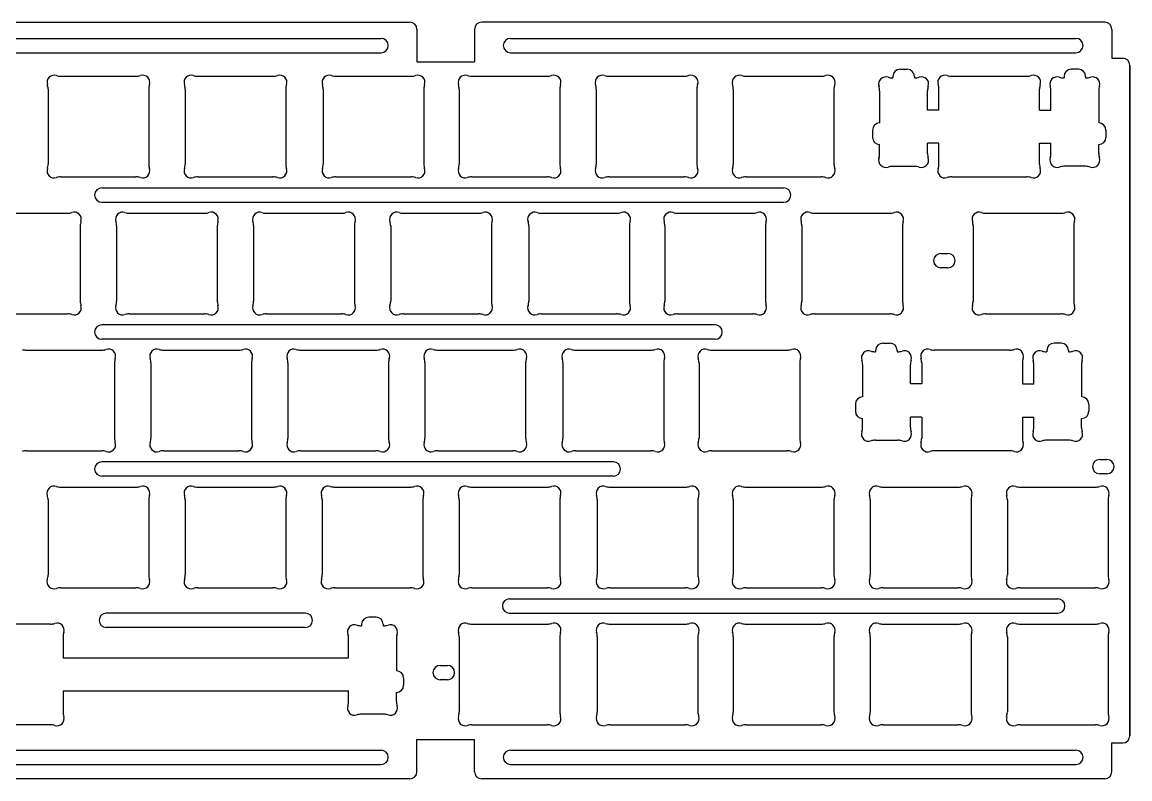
# Model space of a CAD drawing. Header units: millimetres. Extents: x 2777 to 3063, y 1145 to 1250.
# Drawn here: x 2909.4 to 3063.4, y 1144.6 to 1249.8 of the extents above; entities that cross this region are included whole.
import ezdxf

# ---------------------------------------------------------------- set-up
doc = ezdxf.new("R2010")
doc.units = ezdxf.units.MM
doc.layers.add('粗实线层', color=7, linetype='Continuous', lineweight=35)

msp = doc.modelspace()

# ---------------------------------------------------------------- linework, layer by layer
for p, q in [((2876.75, 1249.84), (2963.3, 1249.84)), ((2964.3, 1248.84), (2964.3, 1244.34)), ((2972.3, 1248.84), (2972.3, 1244.34)), ((3059.9, 1249.84), (2973.3, 1249.84)), ((3060.9, 1248.84), (3060.9, 1244.84)), ((2880.72, 1247.59), (2959.32, 1247.59)), ((2977.3, 1247.59), (3055.9, 1247.59)), ((2880.72, 1245.59), (2959.32, 1245.59)), ((2964.3, 1244.34), (2972.3, 1244.34)), ((2977.3, 1245.59), (3055.9, 1245.59)), ((3060.9, 1244.84), (3062.4, 1244.84)), ((3031.45, 1243.29), (3032.45, 1243.29)), ((3056.25, 1243.29), (3055.25, 1243.29)), ((2914.8, 1242.32), (2925.24, 1242.32)), ((2933.85, 1242.32), (2944.29, 1242.32)), ((2953.04, 1242.32), (2963.49, 1242.32)), ((2971.95, 1242.32), (2982.39, 1242.32)), ((2991, 1242.32), (3001.44, 1242.32)), ((3010.05, 1242.32), (3020.49, 1242.32)), ((3030.4, 1242.09), (3030.45, 1242.09)), ((3030.45, 1242.29), (3030.45, 1242.09)), ((3033.45, 1242.29), (3033.45, 1242.09)), ((3033.49, 1242.09), (3033.45, 1242.09)), ((3038.63, 1242.32), (3049.07, 1242.32)), ((3054.2, 1242.09), (3054.25, 1242.09)), ((3054.25, 1242.29), (3054.25, 1242.09)), ((3057.25, 1242.29), (3057.25, 1242.09)), ((3057.29, 1242.09), (3057.25, 1242.09)), ((2913.02, 1240.54), (2913.02, 1230.1)), ((2927.02, 1240.54), (2927.02, 1230.1)), ((2932.07, 1240.54), (2932.07, 1230.1)), ((2946.07, 1240.54), (2946.07, 1230.1)), ((2951.26, 1240.54), (2951.26, 1230.1)), ((2965.26, 1240.54), (2965.26, 1230.1)), ((2970.17, 1240.54), (2970.17, 1230.1)), ((2984.17, 1240.54), (2984.17, 1230.1)), ((2989.22, 1240.54), (2989.22, 1230.1)), ((3003.22, 1240.54), (3003.22, 1230.1)), ((3008.27, 1240.54), (3008.27, 1230.1)), ((3022.27, 1240.54), (3022.27, 1230.1)), ((3028.62, 1240.31), (3028.62, 1235.82)), ((3035.27, 1237.62), (3035.27, 1240.31)), ((3036.85, 1237.62), (3036.85, 1240.54)), ((3050.85, 1237.62), (3050.85, 1240.54)), ((3052.42, 1237.62), (3052.42, 1240.31)), ((3059.07, 1240.31), (3059.07, 1235.82)), ((3036.85, 1237.62), (3035.27, 1237.62)), ((3050.85, 1237.62), (3052.42, 1237.62)), ((3027.62, 1234.82), (3027.62, 1233.82)), ((3060.07, 1234.82), (3060.07, 1233.82)), ((3028.62, 1231.57), (3028.62, 1232.82)), ((3036.85, 1233.02), (3035.27, 1233.02)), ((3035.27, 1231.57), (3035.27, 1233.02)), ((3036.85, 1230.1), (3036.85, 1233.02)), ((3050.85, 1233.02), (3052.42, 1233.02)), ((3050.85, 1230.1), (3050.85, 1233.02)), ((3052.42, 1231.57), (3052.42, 1233.02)), ((3059.07, 1231.57), (3059.07, 1232.82)), ((3030.4, 1229.79), (3033.49, 1229.79)), ((3057.29, 1229.79), (3054.2, 1229.79)), ((2914.8, 1228.32), (2925.24, 1228.32)), ((2933.85, 1228.32), (2944.29, 1228.32)), ((2953.04, 1228.32), (2963.49, 1228.32)), ((2971.95, 1228.32), (2982.39, 1228.32)), ((2991, 1228.32), (3001.44, 1228.32)), ((3010.05, 1228.32), (3020.49, 1228.32)), ((3038.63, 1228.32), (3049.07, 1228.32)), ((2920.5, 1226.79), (3015.27, 1226.79)), ((2920.5, 1224.79), (3015.27, 1224.79)), ((2905.28, 1223.27), (2915.72, 1223.27)), ((2924.33, 1223.27), (2934.77, 1223.27)), ((2943.38, 1223.27), (2953.82, 1223.27)), ((2962.43, 1223.27), (2972.87, 1223.27)), ((2981.62, 1223.27), (2992.06, 1223.27)), ((3000.53, 1223.27), (3010.97, 1223.27)), ((3019.58, 1223.27), (3030.02, 1223.27)), ((3043.39, 1223.27), (3053.83, 1223.27)), ((2917.5, 1221.49), (2917.5, 1211.05)), ((2922.55, 1221.49), (2922.55, 1211.05)), ((2936.55, 1221.49), (2936.55, 1211.05)), ((2941.6, 1221.49), (2941.6, 1211.05)), ((2955.6, 1221.49), (2955.6, 1211.05)), ((2960.65, 1221.49), (2960.65, 1211.05)), ((2974.65, 1221.49), (2974.65, 1211.05)), ((2979.84, 1221.49), (2979.84, 1211.05)), ((2993.84, 1221.49), (2993.84, 1211.05)), ((2998.75, 1221.49), (2998.75, 1211.05)), ((3012.75, 1221.49), (3012.75, 1211.05)), ((3017.8, 1221.49), (3017.8, 1211.05)), ((3031.8, 1221.49), (3031.8, 1211.05)), ((3041.61, 1221.49), (3041.61, 1211.05)), ((3055.61, 1221.49), (3055.61, 1211.05)), ((3037.12, 1217.67), (3038.12, 1217.67)), ((3038.12, 1215.67), (3037.12, 1215.67)), ((2905.28, 1209.27), (2915.72, 1209.27)), ((2924.33, 1209.27), (2934.77, 1209.27)), ((2943.38, 1209.27), (2953.82, 1209.27)), ((2962.43, 1209.27), (2972.87, 1209.27)), ((2981.62, 1209.27), (2992.06, 1209.27)), ((3000.53, 1209.27), (3010.97, 1209.27)), ((3019.58, 1209.27), (3030.02, 1209.27)), ((3043.39, 1209.27), (3053.83, 1209.27)), ((3005.75, 1207.74), (2920.5, 1207.74)), ((3005.75, 1205.74), (2920.5, 1205.74)), ((2910.04, 1204.22), (2920.48, 1204.22)), ((2929.09, 1204.22), (2939.53, 1204.22)), ((2948.14, 1204.22), (2958.58, 1204.22)), ((2967.19, 1204.22), (2977.63, 1204.22)), ((2986.38, 1204.22), (2996.82, 1204.22)), ((3005.29, 1204.22), (3015.73, 1204.22)), ((3028.06, 1204.19), (3028.06, 1203.99)), ((3029.06, 1205.19), (3030.06, 1205.19)), ((3031.06, 1204.19), (3031.06, 1203.99)), ((3046.69, 1204.22), (3036.24, 1204.22)), ((3051.86, 1204.19), (3051.86, 1203.99)), ((3053.86, 1205.19), (3052.86, 1205.19)), ((3054.86, 1204.19), (3054.86, 1203.99)), ((3028.02, 1203.99), (3028.06, 1203.99)), ((3031.11, 1203.99), (3031.06, 1203.99)), ((3051.82, 1203.99), (3051.86, 1203.99)), ((3054.91, 1203.99), (3054.86, 1203.99)), ((2922.26, 1202.44), (2922.26, 1192)), ((2927.31, 1202.44), (2927.31, 1192)), ((2941.31, 1202.44), (2941.31, 1192)), ((2946.36, 1202.44), (2946.36, 1192)), ((2960.36, 1202.44), (2960.36, 1192)), ((2965.41, 1202.44), (2965.41, 1192)), ((2979.41, 1202.44), (2979.41, 1192)), ((2984.6, 1202.44), (2984.6, 1192)), ((2998.6, 1202.44), (2998.6, 1192)), ((3003.51, 1202.44), (3003.51, 1192)), ((3017.51, 1202.44), (3017.51, 1192)), ((3026.24, 1202.21), (3026.24, 1197.72)), ((3032.89, 1199.52), (3032.89, 1202.21)), ((3034.46, 1202.44), (3034.46, 1199.52)), ((3048.46, 1202.44), (3048.46, 1199.52)), ((3050.04, 1199.52), (3050.04, 1202.21)), ((3056.69, 1202.21), (3056.69, 1197.72)), ((3034.46, 1199.52), (3032.89, 1199.52)), ((3048.46, 1199.52), (3050.04, 1199.52)), ((3025.24, 1196.72), (3025.24, 1195.72)), ((3057.69, 1196.72), (3057.69, 1195.72)), ((3034.46, 1194.92), (3032.89, 1194.92)), ((3032.89, 1193.47), (3032.89, 1194.92)), ((3034.46, 1194.92), (3034.46, 1192)), ((3048.46, 1194.92), (3050.04, 1194.92)), ((3048.46, 1194.92), (3048.46, 1192)), ((3050.04, 1193.47), (3050.04, 1194.92)), ((3026.24, 1193.47), (3026.24, 1194.72)), ((3056.69, 1193.47), (3056.69, 1194.72)), ((3028.02, 1191.69), (3031.11, 1191.69)), ((3054.91, 1191.69), (3051.82, 1191.69)), ((2910.04, 1190.22), (2920.48, 1190.22)), ((2929.09, 1190.22), (2939.53, 1190.22)), ((2948.14, 1190.22), (2958.58, 1190.22)), ((2967.19, 1190.22), (2977.63, 1190.22)), ((2986.38, 1190.22), (2996.82, 1190.22)), ((3005.29, 1190.22), (3015.73, 1190.22)), ((3046.69, 1190.22), (3036.24, 1190.22)), ((3059.21, 1189.02), (3060.21, 1189.02)), ((2991.6, 1188.69), (2920.5, 1188.69)), ((2991.6, 1186.69), (2920.5, 1186.69)), ((3060.21, 1187.02), (3059.21, 1187.02)), ((2914.8, 1185.17), (2925.24, 1185.17)), ((2933.85, 1185.17), (2944.29, 1185.17)), ((2952.9, 1185.17), (2963.34, 1185.17)), ((2971.95, 1185.17), (2982.39, 1185.17)), ((2991.14, 1185.17), (3001.59, 1185.17)), ((3010.05, 1185.17), (3020.49, 1185.17)), ((3029.1, 1185.17), (3039.54, 1185.17)), ((3048.15, 1185.17), (3058.59, 1185.17)), ((2913.02, 1183.39), (2913.02, 1172.95)), ((2927.02, 1183.39), (2927.02, 1172.95)), ((2932.07, 1183.39), (2932.07, 1172.95)), ((2946.07, 1183.39), (2946.07, 1172.95)), ((2951.12, 1183.39), (2951.12, 1172.95)), ((2965.12, 1183.39), (2965.12, 1172.95)), ((2970.17, 1183.39), (2970.17, 1172.95)), ((2984.17, 1183.39), (2984.17, 1172.95)), ((2989.36, 1183.39), (2989.36, 1172.95)), ((3003.36, 1183.39), (3003.36, 1172.95)), ((3008.27, 1183.39), (3008.27, 1172.95)), ((3022.27, 1183.39), (3022.27, 1172.95)), ((3027.32, 1183.39), (3027.32, 1172.95)), ((3041.32, 1183.39), (3041.32, 1172.95)), ((3046.37, 1183.39), (3046.37, 1172.95)), ((3060.37, 1183.39), (3060.37, 1172.95)), ((2914.8, 1171.17), (2925.24, 1171.17)), ((2933.85, 1171.17), (2944.29, 1171.17)), ((2952.9, 1171.17), (2963.34, 1171.17)), ((2971.95, 1171.17), (2982.39, 1171.17)), ((2991.14, 1171.17), (3001.59, 1171.17)), ((3010.05, 1171.17), (3020.49, 1171.17)), ((3029.1, 1171.17), (3039.54, 1171.17)), ((3048.15, 1171.17), (3058.59, 1171.17)), ((2977.17, 1169.64), (3053.37, 1169.64)), ((2948.78, 1167.64), (2921.12, 1167.64)), ((2977.17, 1167.64), (3053.37, 1167.64)), ((2913.34, 1166.12), (2902.89, 1166.12)), ((2948.78, 1165.64), (2921.12, 1165.64)), ((2956.57, 1165.89), (2956.61, 1165.89)), ((2956.61, 1166.09), (2956.61, 1165.89)), ((2958.61, 1167.09), (2957.61, 1167.09)), ((2959.61, 1166.09), (2959.61, 1165.89)), ((2959.66, 1165.89), (2959.61, 1165.89)), ((2971.95, 1166.12), (2982.39, 1166.12)), ((2991.14, 1166.12), (3001.59, 1166.12)), ((3010.05, 1166.12), (3020.49, 1166.12)), ((3029.1, 1166.12), (3039.54, 1166.12)), ((3048.15, 1166.12), (3058.59, 1166.12)), ((2915.11, 1164.34), (2915.11, 1161.42)), ((2954.79, 1161.42), (2954.79, 1164.11)), ((2961.44, 1164.11), (2961.44, 1159.62)), ((2970.17, 1164.34), (2970.17, 1153.9)), ((2984.17, 1164.34), (2984.17, 1153.9)), ((2989.36, 1164.34), (2989.36, 1153.9)), ((3003.36, 1164.34), (3003.36, 1153.9)), ((3008.27, 1164.34), (3008.27, 1153.9)), ((3022.27, 1164.34), (3022.27, 1153.9)), ((3027.32, 1164.34), (3027.32, 1153.9)), ((3041.32, 1164.34), (3041.32, 1153.9)), ((3046.37, 1164.34), (3046.37, 1153.9)), ((3060.37, 1164.34), (3060.37, 1153.9)), ((2915.11, 1161.42), (2954.79, 1161.42)), ((2967.53, 1160.37), (2968.53, 1160.37)), ((2962.44, 1158.62), (2962.44, 1157.62)), ((2968.53, 1158.37), (2967.53, 1158.37)), ((2915.11, 1156.82), (2954.79, 1156.82)), ((2915.11, 1156.82), (2915.11, 1153.9)), ((2954.79, 1155.37), (2954.79, 1156.82)), ((2961.44, 1155.37), (2961.44, 1156.62)), ((2959.66, 1153.59), (2956.57, 1153.59)), ((2913.34, 1152.12), (2902.89, 1152.12)), ((2971.95, 1152.12), (2982.39, 1152.12)), ((2991.14, 1152.12), (3001.59, 1152.12)), ((3010.05, 1152.12), (3020.49, 1152.12)), ((3029.1, 1152.12), (3039.54, 1152.12)), ((3048.15, 1152.12), (3058.59, 1152.12)), ((2964.3, 1145.59), (2964.3, 1150.09)), ((2964.3, 1150.09), (2972.3, 1150.09)), ((2972.3, 1145.59), (2972.3, 1150.09)), ((3060.9, 1145.59), (3060.9, 1149.59)), ((3060.9, 1149.59), (3062.4, 1149.59)), ((2880.72, 1148.59), (2959.32, 1148.59)), ((2977.3, 1148.59), (3055.9, 1148.59)), ((2880.72, 1146.59), (2959.32, 1146.59)), ((2977.3, 1146.59), (3055.9, 1146.59)), ((2963.3, 1144.59), (2876.75, 1144.59)), ((3059.9, 1144.59), (2973.3, 1144.59))]:
    msp.add_line(p, q)
for centre, radius, start, end in [((2963.3, 1248.84), 1, 0, 90), ((2973.3, 1248.84), 1, 90, 180), ((3059.9, 1248.84), 1, 0, 90), ((2959.32, 1246.59), 1, 270, 90), ((2977.3, 1246.59), 1, 90, 270), ((3055.9, 1246.59), 1, 270, 90), ((3062.4, 1243.84), 1, 0, 90), ((3031.45, 1242.29), 1, 90, 180), ((3032.45, 1242.29), 1, 360, 90), ((3055.25, 1242.29), 1, 90, 180), ((3056.25, 1242.29), 1, 0, 90), ((2913.88, 1241.47), 1, 72.0237, 197.9763), ((2911.02, 1240.54), 2, 0, 17.9763), ((2914.8, 1244.32), 2, 252.0237, 270), ((2925.24, 1244.32), 2, 270, 287.9763), ((2926.17, 1241.47), 1, 342.0237, 107.9763), ((2929.02, 1240.54), 2, 162.0237, 180), ((2932.93, 1241.47), 1, 72.0237, 197.9763), ((2930.07, 1240.54), 2, 0, 17.9763), ((2933.85, 1244.32), 2, 252.0237, 270), ((2944.29, 1244.32), 2, 270, 287.9763), ((2945.22, 1241.47), 1, 342.0237, 107.9763), ((2948.07, 1240.54), 2, 162.0237, 180), ((2952.12, 1241.47), 1, 72.0237, 197.9763), ((2949.26, 1240.54), 2, 0, 17.9763), ((2953.04, 1244.32), 2, 252.0237, 270), ((2963.49, 1244.32), 2, 270, 287.9763), ((2964.41, 1241.47), 1, 342.0237, 107.9763), ((2967.26, 1240.54), 2, 162.0237, 180), ((2971.03, 1241.47), 1, 72.0237, 197.9763), ((2968.17, 1240.54), 2, 0, 17.9763), ((2971.95, 1244.32), 2, 252.0237, 270), ((2982.39, 1244.32), 2, 270, 287.9763), ((2983.32, 1241.47), 1, 342.0237, 107.9763), ((2986.17, 1240.54), 2, 162.0237, 180), ((2990.08, 1241.47), 1, 72.0237, 197.9763), ((2987.22, 1240.54), 2, 0, 17.9763), ((2991, 1244.32), 2, 252.0237, 270), ((3001.44, 1244.32), 2, 270, 287.9763), ((3002.37, 1241.47), 1, 342.0237, 107.9763), ((3005.22, 1240.54), 2, 162.0237, 180), ((3009.13, 1241.47), 1, 72.0237, 197.9763), ((3006.27, 1240.54), 2, 0, 17.9763), ((3010.05, 1244.32), 2, 252.0237, 270), ((3020.49, 1244.32), 2, 270, 287.9763), ((3021.42, 1241.47), 1, 342.0237, 107.9763), ((3024.27, 1240.54), 2, 162.0237, 180), ((3029.48, 1241.24), 1, 72.0237, 197.9763), ((3030.4, 1244.09), 2, 252.0237, 270), ((3033.49, 1244.09), 2, 270, 287.9763), ((3034.42, 1241.24), 1, 342.0237, 107.9763), ((3037.7, 1241.47), 1, 72.0237, 197.9763), ((3034.85, 1240.54), 2, 0, 17.9763), ((3038.63, 1244.32), 2, 252.0237, 270), ((3049.07, 1244.32), 2, 270, 287.9763), ((3049.99, 1241.47), 1, 342.0237, 107.9763), ((3052.85, 1240.54), 2, 162.0237, 180), ((3053.28, 1241.24), 1, 72.0237, 197.9763), ((3054.2, 1244.09), 2, 252.0237, 270), ((3057.29, 1244.09), 2, 270, 287.9763), ((3058.22, 1241.24), 1, 342.0237, 107.9763), ((3026.62, 1240.31), 2, 0, 17.9763), ((3037.27, 1240.31), 2, 162.0237, 180), ((3050.42, 1240.31), 2, 0, 17.9763), ((3061.07, 1240.31), 2, 162.0237, 180), ((3028.62, 1234.82), 1, 90, 180), ((3059.07, 1234.82), 1, 0, 90), ((3028.62, 1233.82), 1, 180, 270), ((3059.07, 1233.82), 1, 270, 0), ((3029.48, 1230.64), 1, 162.0237, 287.9763), ((3026.62, 1231.57), 2, 342.0237, 0), ((3034.42, 1230.64), 1, 252.0237, 17.9763), ((3037.27, 1231.57), 2, 180, 197.9763), ((3053.28, 1230.64), 1, 162.0237, 287.9763), ((3050.42, 1231.57), 2, 342.0237, 0), ((3058.22, 1230.64), 1, 252.0237, 17.9763), ((3061.07, 1231.57), 2, 180, 197.9763), ((2913.88, 1229.17), 1, 162.0237, 287.9763), ((2911.02, 1230.1), 2, 342.0237, 0), ((2926.17, 1229.17), 1, 252.0237, 17.9763), ((2929.02, 1230.1), 2, 180, 197.9763), ((2932.93, 1229.17), 1, 162.0237, 287.9763), ((2930.07, 1230.1), 2, 342.0237, 0), ((2945.22, 1229.17), 1, 252.0237, 17.9763), ((2948.07, 1230.1), 2, 180, 197.9763), ((2952.12, 1229.17), 1, 162.0237, 287.9763), ((2949.26, 1230.1), 2, 342.0237, 0), ((2964.41, 1229.17), 1, 252.0237, 17.9763), ((2967.26, 1230.1), 2, 180, 197.9763), ((2971.03, 1229.17), 1, 162.0237, 287.9763), ((2968.17, 1230.1), 2, 342.0237, 0), ((2983.32, 1229.17), 1, 252.0237, 17.9763), ((2986.17, 1230.1), 2, 180, 197.9763), ((2990.08, 1229.17), 1, 162.0237, 287.9763), ((2987.22, 1230.1), 2, 342.0237, 0), ((3002.37, 1229.17), 1, 252.0237, 17.9763), ((3005.22, 1230.1), 2, 180, 197.9763), ((3009.13, 1229.17), 1, 162.0237, 287.9763), ((3006.27, 1230.1), 2, 342.0237, 0), ((3021.42, 1229.17), 1, 252.0237, 17.9763), ((3024.27, 1230.1), 2, 180, 197.9763), ((3030.4, 1227.79), 2, 90, 107.9763), ((3033.49, 1227.79), 2, 72.0237, 90), ((3037.7, 1229.17), 1, 162.0237, 287.9763), ((3034.85, 1230.1), 2, 342.0237, 0), ((3049.99, 1229.17), 1, 252.0237, 17.9763), ((3052.85, 1230.1), 2, 180, 197.9763), ((3054.2, 1227.79), 2, 90, 107.9763), ((3057.29, 1227.79), 2, 72.0237, 90), ((2914.8, 1226.32), 2, 90, 107.9763), ((2925.24, 1226.32), 2, 72.0237, 90), ((2933.85, 1226.32), 2, 90, 107.9763), ((2944.29, 1226.32), 2, 72.0237, 90), ((2953.04, 1226.32), 2, 90, 107.9763), ((2963.49, 1226.32), 2, 72.0237, 90), ((2971.95, 1226.32), 2, 90, 107.9763), ((2982.39, 1226.32), 2, 72.0237, 90), ((2991, 1226.32), 2, 90, 107.9763), ((3001.44, 1226.32), 2, 72.0237, 90), ((3010.05, 1226.32), 2, 90, 107.9763), ((3020.49, 1226.32), 2, 72.0237, 90), ((3038.63, 1226.32), 2, 90, 107.9763), ((3049.07, 1226.32), 2, 72.0237, 90), ((2920.5, 1225.79), 1, 90, 270), ((3015.27, 1225.79), 1, 270, 90), ((2915.72, 1225.27), 2, 270, 287.9763), ((2916.64, 1222.42), 1, 342.0237, 107.9763), ((2923.4, 1222.42), 1, 72.0237, 197.9763), ((2924.33, 1225.27), 2, 252.0237, 270), ((2934.77, 1225.27), 2, 270, 287.9763), ((2935.69, 1222.42), 1, 342.0237, 107.9763), ((2942.45, 1222.42), 1, 72.0237, 197.9763), ((2943.38, 1225.27), 2, 252.0237, 270), ((2953.82, 1225.27), 2, 270, 287.9763), ((2954.74, 1222.42), 1, 342.0237, 107.9763), ((2961.5, 1222.42), 1, 72.0237, 197.9763), ((2962.43, 1225.27), 2, 252.0237, 270), ((2972.87, 1225.27), 2, 270, 287.9763), ((2973.79, 1222.42), 1, 342.0237, 107.9763), ((2980.69, 1222.42), 1, 72.0237, 197.9763), ((2981.62, 1225.27), 2, 252.0237, 270), ((2992.06, 1225.27), 2, 270, 287.9763), ((2992.99, 1222.42), 1, 342.0237, 107.9763), ((2999.6, 1222.42), 1, 72.0237, 197.9763), ((3000.53, 1225.27), 2, 252.0237, 270), ((3010.97, 1225.27), 2, 270, 287.9763), ((3011.89, 1222.42), 1, 342.0237, 107.9763), ((3018.65, 1222.42), 1, 72.0237, 197.9763), ((3019.58, 1225.27), 2, 252.0237, 270), ((3030.02, 1225.27), 2, 270, 287.9763), ((3030.94, 1222.42), 1, 342.0237, 107.9763), ((3042.46, 1222.42), 1, 72.0237, 197.9763), ((3043.39, 1225.27), 2, 252.0237, 270), ((3053.83, 1225.27), 2, 270, 287.9763), ((3054.76, 1222.42), 1, 342.0237, 107.9763), ((2919.5, 1221.49), 2, 162.0237, 180), ((2920.55, 1221.49), 2, 0, 17.9763), ((2938.55, 1221.49), 2, 162.0237, 180), ((2939.6, 1221.49), 2, 0, 17.9763), ((2957.6, 1221.49), 2, 162.0237, 180), ((2958.65, 1221.49), 2, 0, 17.9763), ((2976.65, 1221.49), 2, 162.0237, 180), ((2977.84, 1221.49), 2, 0, 17.9763), ((2995.84, 1221.49), 2, 162.0237, 180), ((2996.75, 1221.49), 2, 0, 17.9763), ((3014.75, 1221.49), 2, 162.0237, 180), ((3015.8, 1221.49), 2, 0, 17.9763), ((3033.8, 1221.49), 2, 162.0237, 180), ((3039.61, 1221.49), 2, 0, 17.9763), ((3057.61, 1221.49), 2, 162.0237, 180), ((3037.12, 1216.67), 1, 90, 270), ((3038.12, 1216.67), 1, 270, 90), ((2916.64, 1210.12), 1, 252.0237, 17.9763), ((2919.5, 1211.05), 2, 180, 197.9763), ((2923.4, 1210.12), 1, 162.0237, 287.9763), ((2920.55, 1211.05), 2, 342.0237, 0), ((2935.69, 1210.12), 1, 252.0237, 17.9763), ((2938.55, 1211.05), 2, 180, 197.9763), ((2942.45, 1210.12), 1, 162.0237, 287.9763), ((2939.6, 1211.05), 2, 342.0237, 0), ((2954.74, 1210.12), 1, 252.0237, 17.9763), ((2957.6, 1211.05), 2, 180, 197.9763), ((2961.5, 1210.12), 1, 162.0237, 287.9763), ((2958.65, 1211.05), 2, 342.0237, 0), ((2973.79, 1210.12), 1, 252.0237, 17.9763), ((2976.65, 1211.05), 2, 180, 197.9763), ((2980.69, 1210.12), 1, 162.0237, 287.9763), ((2977.84, 1211.05), 2, 342.0237, 0), ((2992.99, 1210.12), 1, 252.0237, 17.9763), ((2995.84, 1211.05), 2, 180, 197.9763), ((2999.6, 1210.12), 1, 162.0237, 287.9763), ((2996.75, 1211.05), 2, 342.0237, 0), ((3011.89, 1210.12), 1, 252.0237, 17.9763), ((3014.75, 1211.05), 2, 180, 197.9763), ((3018.65, 1210.12), 1, 162.0237, 287.9763), ((3015.8, 1211.05), 2, 342.0237, 0), ((3030.94, 1210.12), 1, 252.0237, 17.9763), ((3033.8, 1211.05), 2, 180, 197.9763), ((3042.46, 1210.12), 1, 162.0237, 287.9763), ((3039.61, 1211.05), 2, 342.0237, 0), ((3054.76, 1210.12), 1, 252.0237, 17.9763), ((3057.61, 1211.05), 2, 180, 197.9763), ((2915.72, 1207.27), 2, 72.0237, 90), ((2924.33, 1207.27), 2, 90, 107.9763), ((2934.77, 1207.27), 2, 72.0237, 90), ((2943.38, 1207.27), 2, 90, 107.9763), ((2953.82, 1207.27), 2, 72.0237, 90), ((2962.43, 1207.27), 2, 90, 107.9763), ((2972.87, 1207.27), 2, 72.0237, 90), ((2981.62, 1207.27), 2, 90, 107.9763), ((2992.06, 1207.27), 2, 72.0237, 90), ((3000.53, 1207.27), 2, 90, 107.9763), ((3010.97, 1207.27), 2, 72.0237, 90), ((3019.58, 1207.27), 2, 90, 107.9763), ((3030.02, 1207.27), 2, 72.0237, 90), ((3043.39, 1207.27), 2, 90, 107.9763), ((3053.83, 1207.27), 2, 72.0237, 90), ((2920.5, 1206.74), 1, 90, 270), ((3005.75, 1206.74), 1, 270, 90), ((2910.04, 1206.22), 2, 252.0237, 270), ((2920.48, 1206.22), 2, 270, 287.9763), ((2921.41, 1203.37), 1, 342.0237, 107.9763), ((2928.16, 1203.37), 1, 72.0237, 197.9763), ((2929.09, 1206.22), 2, 252.0237, 270), ((2939.53, 1206.22), 2, 270, 287.9763), ((2940.45, 1203.37), 1, 342.0237, 107.9763), ((2947.21, 1203.37), 1, 72.0237, 197.9763), ((2948.14, 1206.22), 2, 252.0237, 270), ((2958.58, 1206.22), 2, 270, 287.9763), ((2959.51, 1203.37), 1, 342.0237, 107.9763), ((2966.26, 1203.37), 1, 72.0237, 197.9763), ((2967.19, 1206.22), 2, 252.0237, 270), ((2977.63, 1206.22), 2, 270, 287.9763), ((2978.56, 1203.37), 1, 342.0237, 107.9763), ((2985.46, 1203.37), 1, 72.0237, 197.9763), ((2986.38, 1206.22), 2, 252.0237, 270), ((2996.82, 1206.22), 2, 270, 287.9763), ((2997.75, 1203.37), 1, 342.0237, 107.9763), ((3004.36, 1203.37), 1, 72.0237, 197.9763), ((3005.29, 1206.22), 2, 252.0237, 270), ((3015.73, 1206.22), 2, 270, 287.9763), ((3016.66, 1203.37), 1, 342.0237, 107.9763), ((3027.09, 1203.14), 1, 72.0237, 197.9763), ((3029.06, 1204.19), 1, 90, 180), ((3030.06, 1204.19), 1, 360, 90), ((3032.04, 1203.14), 1, 342.0237, 107.9763), ((3035.32, 1203.37), 1, 72.0237, 197.9763), ((3036.24, 1206.22), 2, 252.0237, 270), ((3046.69, 1206.22), 2, 270, 287.9763), ((3047.61, 1203.37), 1, 342.0237, 107.9763), ((3050.89, 1203.14), 1, 72.0237, 197.9763), ((3052.86, 1204.19), 1, 90, 180), ((3053.86, 1204.19), 1, 0, 90), ((3055.84, 1203.14), 1, 342.0237, 107.9763), ((2924.26, 1202.44), 2, 162.0237, 180), ((2925.31, 1202.44), 2, 0, 17.9763), ((2943.31, 1202.44), 2, 162.0237, 180), ((2944.36, 1202.44), 2, 0, 17.9763), ((2962.36, 1202.44), 2, 162.0237, 180), ((2963.41, 1202.44), 2, 0, 17.9763), ((2981.41, 1202.44), 2, 162.0237, 180), ((2982.6, 1202.44), 2, 0, 17.9763), ((3000.6, 1202.44), 2, 162.0237, 180), ((3001.51, 1202.44), 2, 0, 17.9763), ((3019.51, 1202.44), 2, 162.0237, 180), ((3024.24, 1202.21), 2, 0, 17.9763), ((3028.02, 1205.99), 2, 252.0237, 270), ((3031.11, 1205.99), 2, 270, 287.9763), ((3034.89, 1202.21), 2, 162.0237, 180), ((3032.46, 1202.44), 2, 0, 17.9763), ((3050.46, 1202.44), 2, 162.0237, 180), ((3048.04, 1202.21), 2, 0, 17.9763), ((3051.82, 1205.99), 2, 252.0237, 270), ((3054.91, 1205.99), 2, 270, 287.9763), ((3058.69, 1202.21), 2, 162.0237, 180), ((3026.24, 1196.72), 1, 90, 180), ((3056.69, 1196.72), 1, 0, 90), ((3026.24, 1195.72), 1, 180, 270), ((3056.69, 1195.72), 1, 270, 0), ((3024.24, 1193.47), 2, 342.0237, 0), ((3034.89, 1193.47), 2, 180, 197.9763), ((3048.04, 1193.47), 2, 342.0237, 0), ((3058.69, 1193.47), 2, 180, 197.9763), ((2924.26, 1192), 2, 180, 197.9763), ((2925.31, 1192), 2, 342.0237, 0), ((2943.31, 1192), 2, 180, 197.9763), ((2944.36, 1192), 2, 342.0237, 0), ((2962.36, 1192), 2, 180, 197.9763), ((2963.41, 1192), 2, 342.0237, 0), ((2981.41, 1192), 2, 180, 197.9763), ((2982.6, 1192), 2, 342.0237, 0), ((3000.6, 1192), 2, 180, 197.9763), ((3001.51, 1192), 2, 342.0237, 0), ((3019.51, 1192), 2, 180, 197.9763), ((3027.09, 1192.54), 1, 162.0237, 287.9763), ((3032.04, 1192.54), 1, 252.0237, 17.9763), ((3032.46, 1192), 2, 342.0237, 0), ((3050.46, 1192), 2, 180, 197.9763), ((3050.89, 1192.54), 1, 162.0237, 287.9763), ((3055.84, 1192.54), 1, 252.0237, 17.9763), ((2921.41, 1191.07), 1, 252.0237, 17.9763), ((2928.16, 1191.07), 1, 162.0237, 287.9763), ((2940.45, 1191.07), 1, 252.0237, 17.9763), ((2947.21, 1191.07), 1, 162.0237, 287.9763), ((2959.51, 1191.07), 1, 252.0237, 17.9763), ((2966.26, 1191.07), 1, 162.0237, 287.9763), ((2978.56, 1191.07), 1, 252.0237, 17.9763), ((2985.46, 1191.07), 1, 162.0237, 287.9763), ((2997.75, 1191.07), 1, 252.0237, 17.9763), ((3004.36, 1191.07), 1, 162.0237, 287.9763), ((3016.66, 1191.07), 1, 252.0237, 17.9763), ((3028.02, 1189.69), 2, 90, 107.9763), ((3031.11, 1189.69), 2, 72.0237, 90), ((3035.32, 1191.07), 1, 162.0237, 287.9763), ((3047.61, 1191.07), 1, 252.0237, 17.9763), ((3051.82, 1189.69), 2, 90, 107.9763), ((3054.91, 1189.69), 2, 72.0237, 90), ((2910.04, 1188.22), 2, 90, 107.9763), ((2920.48, 1188.22), 2, 72.0237, 90), ((2929.09, 1188.22), 2, 90, 107.9763), ((2939.53, 1188.22), 2, 72.0237, 90), ((2948.14, 1188.22), 2, 90, 107.9763), ((2958.58, 1188.22), 2, 72.0237, 90), ((2967.19, 1188.22), 2, 90, 107.9763), ((2977.63, 1188.22), 2, 72.0237, 90), ((2986.38, 1188.22), 2, 90, 107.9763), ((2996.82, 1188.22), 2, 72.0237, 90), ((3005.29, 1188.22), 2, 90, 107.9763), ((3015.73, 1188.22), 2, 72.0237, 90), ((3036.24, 1188.22), 2, 90, 107.9763), ((3046.69, 1188.22), 2, 72.0237, 90), ((3059.21, 1188.02), 1, 90, 270), ((3060.21, 1188.02), 1, 270, 90), ((2920.5, 1187.69), 1, 90, 270), ((2991.6, 1187.69), 1, 270, 90), ((2913.87, 1184.32), 1, 72.0237, 197.9763), ((2914.8, 1187.17), 2, 252.0237, 270), ((2925.24, 1187.17), 2, 270, 287.9763), ((2926.17, 1184.32), 1, 342.0237, 107.9763), ((2932.92, 1184.32), 1, 72.0237, 197.9763), ((2933.85, 1187.17), 2, 252.0237, 270), ((2944.29, 1187.17), 2, 270, 287.9763), ((2945.22, 1184.32), 1, 342.0237, 107.9763), ((2951.98, 1184.32), 1, 72.0237, 197.9763), ((2952.9, 1187.17), 2, 252.0237, 270), ((2963.34, 1187.17), 2, 270, 287.9763), ((2964.27, 1184.32), 1, 342.0237, 107.9763), ((2971.03, 1184.32), 1, 72.0237, 197.9763), ((2971.95, 1187.17), 2, 252.0237, 270), ((2982.39, 1187.17), 2, 270, 287.9763), ((2983.32, 1184.32), 1, 342.0237, 107.9763), ((2990.22, 1184.32), 1, 72.0237, 197.9763), ((2991.14, 1187.17), 2, 252.0237, 270), ((3001.59, 1187.17), 2, 270, 287.9763), ((3002.51, 1184.32), 1, 342.0237, 107.9763), ((3009.13, 1184.32), 1, 72.0237, 197.9763), ((3010.05, 1187.17), 2, 252.0237, 270), ((3020.49, 1187.17), 2, 270, 287.9763), ((3021.42, 1184.32), 1, 342.0237, 107.9763), ((3028.18, 1184.32), 1, 72.0237, 197.9763), ((3029.1, 1187.17), 2, 252.0237, 270), ((3039.54, 1187.17), 2, 270, 287.9763), ((3040.47, 1184.32), 1, 342.0237, 107.9763), ((3047.23, 1184.32), 1, 72.0237, 197.9763), ((3048.15, 1187.17), 2, 252.0237, 270), ((3058.59, 1187.17), 2, 270, 287.9763), ((3059.52, 1184.32), 1, 342.0237, 107.9763), ((2911.02, 1183.39), 2, 0, 17.9763), ((2929.02, 1183.39), 2, 162.0237, 180), ((2930.07, 1183.39), 2, 0, 17.9763), ((2948.07, 1183.39), 2, 162.0237, 180), ((2949.12, 1183.39), 2, 0, 17.9763), ((2967.12, 1183.39), 2, 162.0237, 180), ((2968.17, 1183.39), 2, 0, 17.9763), ((2986.17, 1183.39), 2, 162.0237, 180), ((2987.36, 1183.39), 2, 0, 17.9763), ((3005.36, 1183.39), 2, 162.0237, 180), ((3006.27, 1183.39), 2, 0, 17.9763), ((3024.27, 1183.39), 2, 162.0237, 180), ((3025.32, 1183.39), 2, 0, 17.9763), ((3043.32, 1183.39), 2, 162.0237, 180), ((3044.37, 1183.39), 2, 0, 17.9763), ((3062.37, 1183.39), 2, 162.0237, 180), ((2913.87, 1172.02), 1, 162.0237, 287.9763), ((2911.02, 1172.95), 2, 342.0237, 0), ((2926.17, 1172.02), 1, 252.0237, 17.9763), ((2929.02, 1172.95), 2, 180, 197.9763), ((2932.92, 1172.02), 1, 162.0237, 287.9763), ((2930.07, 1172.95), 2, 342.0237, 0), ((2945.22, 1172.02), 1, 252.0237, 17.9763), ((2948.07, 1172.95), 2, 180, 197.9763), ((2951.98, 1172.02), 1, 162.0237, 287.9763), ((2949.12, 1172.95), 2, 342.0237, 0), ((2964.27, 1172.02), 1, 252.0237, 17.9763), ((2967.12, 1172.95), 2, 180, 197.9763), ((2971.03, 1172.02), 1, 162.0237, 287.9763), ((2968.17, 1172.95), 2, 342.0237, 0), ((2983.32, 1172.02), 1, 252.0237, 17.9763), ((2986.17, 1172.95), 2, 180, 197.9763), ((2990.22, 1172.02), 1, 162.0237, 287.9763), ((2987.36, 1172.95), 2, 342.0237, 0), ((3002.51, 1172.02), 1, 252.0237, 17.9763), ((3005.36, 1172.95), 2, 180, 197.9763), ((3009.13, 1172.02), 1, 162.0237, 287.9763), ((3006.27, 1172.95), 2, 342.0237, 0), ((3021.42, 1172.02), 1, 252.0237, 17.9763), ((3024.27, 1172.95), 2, 180, 197.9763), ((3028.18, 1172.02), 1, 162.0237, 287.9763), ((3025.32, 1172.95), 2, 342.0237, 0), ((3040.47, 1172.02), 1, 252.0237, 17.9763), ((3043.32, 1172.95), 2, 180, 197.9763), ((3047.23, 1172.02), 1, 162.0237, 287.9763), ((3044.37, 1172.95), 2, 342.0237, 0), ((3059.52, 1172.02), 1, 252.0237, 17.9763), ((3062.37, 1172.95), 2, 180, 197.9763), ((2914.8, 1169.17), 2, 90, 107.9763), ((2925.24, 1169.17), 2, 72.0237, 90), ((2933.85, 1169.17), 2, 90, 107.9763), ((2944.29, 1169.17), 2, 72.0237, 90), ((2952.9, 1169.17), 2, 90, 107.9763), ((2963.34, 1169.17), 2, 72.0237, 90), ((2971.95, 1169.17), 2, 90, 107.9763), ((2982.39, 1169.17), 2, 72.0237, 90), ((2991.14, 1169.17), 2, 90, 107.9763), ((3001.59, 1169.17), 2, 72.0237, 90), ((3010.05, 1169.17), 2, 90, 107.9763), ((3020.49, 1169.17), 2, 72.0237, 90), ((3029.1, 1169.17), 2, 90, 107.9763), ((3039.54, 1169.17), 2, 72.0237, 90), ((3048.15, 1169.17), 2, 90, 107.9763), ((3058.59, 1169.17), 2, 72.0237, 90), ((2977.17, 1168.64), 1, 90, 270), ((3053.37, 1168.64), 1, 270, 90), ((2921.12, 1166.64), 1, 90, 270), ((2948.78, 1166.64), 1, 270, 90), ((2913.34, 1168.12), 2, 270, 287.9763), ((2914.26, 1165.27), 1, 342.0237, 107.9763), ((2955.64, 1165.03), 1, 72.0237, 197.9763), ((2956.57, 1167.89), 2, 252.0237, 270), ((2957.61, 1166.09), 1, 90, 180), ((2958.61, 1166.09), 1, 0, 90), ((2959.66, 1167.89), 2, 270, 287.9763), ((2960.59, 1165.03), 1, 342.0237, 107.9763), ((2971.03, 1165.27), 1, 72.0237, 197.9763), ((2971.95, 1168.12), 2, 252.0237, 270), ((2982.39, 1168.12), 2, 270, 287.9763), ((2983.32, 1165.27), 1, 342.0237, 107.9763), ((2990.22, 1165.27), 1, 72.0237, 197.9763), ((2991.14, 1168.12), 2, 252.0237, 270), ((3001.59, 1168.12), 2, 270, 287.9763), ((3002.51, 1165.27), 1, 342.0237, 107.9763), ((3009.13, 1165.27), 1, 72.0237, 197.9763), ((3010.05, 1168.12), 2, 252.0237, 270), ((3020.49, 1168.12), 2, 270, 287.9763), ((3021.42, 1165.27), 1, 342.0237, 107.9763), ((3028.18, 1165.27), 1, 72.0237, 197.9763), ((3029.1, 1168.12), 2, 252.0237, 270), ((3039.54, 1168.12), 2, 270, 287.9763), ((3040.47, 1165.27), 1, 342.0237, 107.9763), ((3047.23, 1165.27), 1, 72.0237, 197.9763), ((3048.15, 1168.12), 2, 252.0237, 270), ((3058.59, 1168.12), 2, 270, 287.9763), ((3059.52, 1165.27), 1, 342.0237, 107.9763), ((2917.11, 1164.34), 2, 162.0237, 180), ((2952.79, 1164.11), 2, 0, 17.9763), ((2963.44, 1164.11), 2, 162.0237, 180), ((2968.17, 1164.34), 2, 0, 17.9763), ((2986.17, 1164.34), 2, 162.0237, 180), ((2987.36, 1164.34), 2, 0, 17.9763), ((3005.36, 1164.34), 2, 162.0237, 180), ((3006.27, 1164.34), 2, 0, 17.9763), ((3024.27, 1164.34), 2, 162.0237, 180), ((3025.32, 1164.34), 2, 0, 17.9763), ((3043.32, 1164.34), 2, 162.0237, 180), ((3044.37, 1164.34), 2, 0, 17.9763), ((3062.37, 1164.34), 2, 162.0237, 180), ((2961.44, 1158.62), 1, 0, 90), ((2967.53, 1159.37), 1, 90, 270), ((2968.53, 1159.37), 1, 270, 90), ((2961.44, 1157.62), 1, 270, 0), ((2952.79, 1155.37), 2, 342.0237, 0), ((2963.44, 1155.37), 2, 180, 197.9763), ((2917.11, 1153.9), 2, 180, 197.9763), ((2955.64, 1154.44), 1, 162.0237, 287.9763), ((2956.57, 1151.59), 2, 90, 107.9763), ((2959.66, 1151.59), 2, 72.0237, 90), ((2960.59, 1154.44), 1, 252.0237, 17.9763), ((2968.17, 1153.9), 2, 342.0237, 0), ((2986.17, 1153.9), 2, 180, 197.9763), ((2987.36, 1153.9), 2, 342.0237, 0), ((3005.36, 1153.9), 2, 180, 197.9763), ((3006.27, 1153.9), 2, 342.0237, 0), ((3024.27, 1153.9), 2, 180, 197.9763), ((3025.32, 1153.9), 2, 342.0237, 0), ((3043.32, 1153.9), 2, 180, 197.9763), ((3044.37, 1153.9), 2, 342.0237, 0), ((3062.37, 1153.9), 2, 180, 197.9763), ((2913.34, 1150.12), 2, 72.0237, 90), ((2914.26, 1152.97), 1, 252.0237, 17.9763), ((2971.03, 1152.97), 1, 162.0237, 287.9763), ((2971.95, 1150.12), 2, 90, 107.9763), ((2982.39, 1150.12), 2, 72.0237, 90), ((2983.32, 1152.97), 1, 252.0237, 17.9763), ((2990.22, 1152.97), 1, 162.0237, 287.9763), ((2991.14, 1150.12), 2, 90, 107.9763), ((3001.59, 1150.12), 2, 72.0237, 90), ((3002.51, 1152.97), 1, 252.0237, 17.9763), ((3009.13, 1152.97), 1, 162.0237, 287.9763), ((3010.05, 1150.12), 2, 90, 107.9763), ((3020.49, 1150.12), 2, 72.0237, 90), ((3021.42, 1152.97), 1, 252.0237, 17.9763), ((3028.18, 1152.97), 1, 162.0237, 287.9763), ((3029.1, 1150.12), 2, 90, 107.9763), ((3039.54, 1150.12), 2, 72.0237, 90), ((3040.47, 1152.97), 1, 252.0237, 17.9763), ((3047.23, 1152.97), 1, 162.0237, 287.9763), ((3048.15, 1150.12), 2, 90, 107.9763), ((3058.59, 1150.12), 2, 72.0237, 90), ((3059.52, 1152.97), 1, 252.0237, 17.9763), ((3062.4, 1150.59), 1, 270, 0), ((2959.32, 1147.59), 1, 270, 90), ((2977.3, 1147.59), 1, 90, 270), ((3055.9, 1147.59), 1, 270, 90), ((2963.3, 1145.59), 1, 270, 0), ((2973.3, 1145.59), 1, 180, 270), ((3059.9, 1145.59), 1, 270, 0)]:
    msp.add_arc(centre, radius, start, end)
at = {"layer": '粗实线层'}
msp.add_line((3063.4, 1150.59), (3063.4, 1243.84), dxfattribs=at)

doc.saveas('drawing.dxf')
